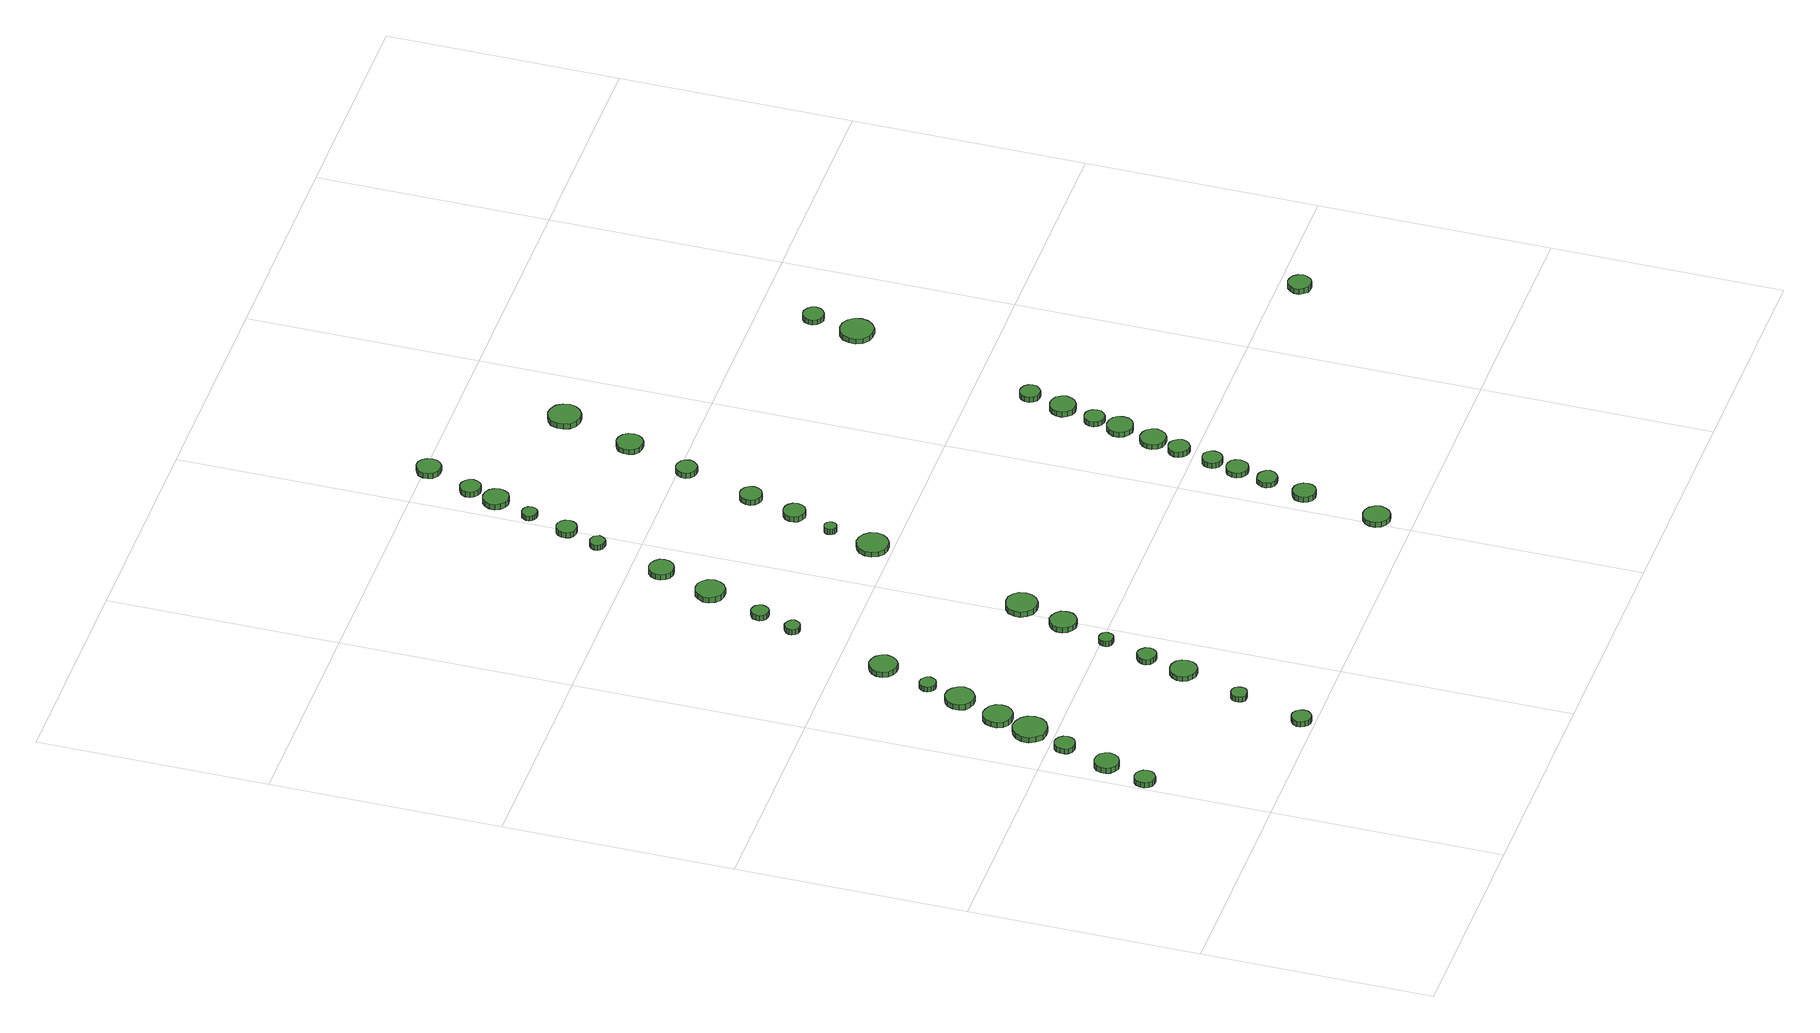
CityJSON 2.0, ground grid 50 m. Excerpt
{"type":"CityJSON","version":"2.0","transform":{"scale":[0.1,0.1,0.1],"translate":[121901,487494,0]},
"CityObjects":{
"tree1":{"type":"SolitaryVegetationObject","attributes":{"function":"something"},"geometry":[{"type":"MultiSurface","lod":"1","boundaries":[[[0,1,2,3,4,5,6,7,8,9,10,11,12,13,14]],[[15,16,17,18,19,20,21,22,23,24,25,26,27,28,29]],[[0,29,28,1]],[[1,28,27,2]],[[2,27,26,3]],[[3,26,25,4]],[[4,25,24,5]],[[5,24,23,6]],[[6,23,22,7]],[[7,22,21,8]],[[8,21,20,9]],[[9,20,19,10]],[[10,19,18,11]],[[11,18,17,12]],[[12,17,16,13]],[[13,16,15,14]],[[14,15,29,0]]]}]},
"tree2":{"type":"SolitaryVegetationObject","attributes":{"function":"something"},"geometry":[{"type":"MultiSurface","lod":"1","boundaries":[[[30,31,32,33,34,35,36,37,38,39,40,41,42,43,44]],[[45,46,47,48,49,50,51,52,53,54,55,56,57,58,59]],[[30,59,58,31]],[[31,58,57,32]],[[32,57,56,33]],[[33,56,55,34]],[[34,55,54,35]],[[35,54,53,36]],[[36,53,52,37]],[[37,52,51,38]],[[38,51,50,39]],[[39,50,49,40]],[[40,49,48,41]],[[41,48,47,42]],[[42,47,46,43]],[[43,46,45,44]],[[44,45,59,30]]]}]},
"tree3":{"type":"SolitaryVegetationObject","attributes":{"function":"something"},"geometry":[{"type":"MultiSurface","lod":"1","boundaries":[[[60,61,62,63,64,65,66,67,68,69,70,71,72,73,74]],[[75,76,77,78,79,80,81,82,83,84,85,86,87,88,89]],[[60,89,88,61]],[[61,88,87,62]],[[62,87,86,63]],[[63,86,85,64]],[[64,85,84,65]],[[65,84,83,66]],[[66,83,82,67]],[[67,82,81,68]],[[68,81,80,69]],[[69,80,79,70]],[[70,79,78,71]],[[71,78,77,72]],[[72,77,76,73]],[[73,76,75,74]],[[74,75,89,60]]]}]},
"tree4":{"type":"SolitaryVegetationObject","attributes":{"function":"something"},"geometry":[{"type":"MultiSurface","lod":"1","boundaries":[[[90,91,92,93,94,95,96,97,98,99,100,101,102,103,104]],[[105,106,107,108,109,110,111,112,113,114,115,116,117,118,119]],[[90,119,118,91]],[[91,118,117,92]],[[92,117,116,93]],[[93,116,115,94]],[[94,115,114,95]],[[95,114,113,96]],[[96,113,112,97]],[[97,112,111,98]],[[98,111,110,99]],[[99,110,109,100]],[[100,109,108,101]],[[101,108,107,102]],[[102,107,106,103]],[[103,106,105,104]],[[104,105,119,90]]]}]},
"tree5":{"type":"SolitaryVegetationObject","attributes":{"function":"something"},"geometry":[{"type":"MultiSurface","lod":"1","boundaries":[[[120,121,122,123,124,125,126,127,128,129,130,131,132,133,134]],[[135,136,137,138,139,140,141,142,143,144,145,146,147,148,149]],[[120,149,148,121]],[[121,148,147,122]],[[122,147,146,123]],[[123,146,145,124]],[[124,145,144,125]],[[125,144,143,126]],[[126,143,142,127]],[[127,142,141,128]],[[128,141,140,129]],[[129,140,139,130]],[[130,139,138,131]],[[131,138,137,132]],[[132,137,136,133]],[[133,136,135,134]],[[134,135,149,120]]]}]},
"tree6":{"type":"SolitaryVegetationObject","attributes":{"function":"something"},"geometry":[{"type":"MultiSurface","lod":"1","boundaries":[[[150,151,152,153,154,155,156,157,158,159,160,161,162,163,164]],[[165,166,167,168,169,170,171,172,173,174,175,176,177,178,179]],[[150,179,178,151]],[[151,178,177,152]],[[152,177,176,153]],[[153,176,175,154]],[[154,175,174,155]],[[155,174,173,156]],[[156,173,172,157]],[[157,172,171,158]],[[158,171,170,159]],[[159,170,169,160]],[[160,169,168,161]],[[161,168,167,162]],[[162,167,166,163]],[[163,166,165,164]],[[164,165,179,150]]]}]},
"tree7":{"type":"SolitaryVegetationObject","attributes":{"function":"something"},"geometry":[{"type":"MultiSurface","lod":"1","boundaries":[[[180,181,182,183,184,185,186,187,188,189,190,191,192,193,194]],[[195,196,197,198,199,200,201,202,203,204,205,206,207,208,209]],[[180,209,208,181]],[[181,208,207,182]],[[182,207,206,183]],[[183,206,205,184]],[[184,205,204,185]],[[185,204,203,186]],[[186,203,202,187]],[[187,202,201,188]],[[188,201,200,189]],[[189,200,199,190]],[[190,199,198,191]],[[191,198,197,192]],[[192,197,196,193]],[[193,196,195,194]],[[194,195,209,180]]]}]},
"tree8":{"type":"SolitaryVegetationObject","attributes":{"function":"something"},"geometry":[{"type":"MultiSurface","lod":"1","boundaries":[[[210,211,212,213,214,215,216,217,218,219,220,221,222,223,224]],[[225,226,227,228,229,230,231,232,233,234,235,236,237,238,239]],[[210,239,238,211]],[[211,238,237,212]],[[212,237,236,213]],[[213,236,235,214]],[[214,235,234,215]],[[215,234,233,216]],[[216,233,232,217]],[[217,232,231,218]],[[218,231,230,219]],[[219,230,229,220]],[[220,229,228,221]],[[221,228,227,222]],[[222,227,226,223]],[[223,226,225,224]],[[224,225,239,210]]]}]},
"tree9":{"type":"SolitaryVegetationObject","attributes":{"function":"something"},"geometry":[{"type":"MultiSurface","lod":"1","boundaries":[[[240,241,242,243,244,245,246,247,248,249,250,251,252,253,254]],[[255,256,257,258,259,260,261,262,263,264,265,266,267,268,269]],[[240,269,268,241]],[[241,268,267,242]],[[242,267,266,243]],[[243,266,265,244]],[[244,265,264,245]],[[245,264,263,246]],[[246,263,262,247]],[[247,262,261,248]],[[248,261,260,249]],[[249,260,259,250]],[[250,259,258,251]],[[251,258,257,252]],[[252,257,256,253]],[[253,256,255,254]],[[254,255,269,240]]]}]},
"tree10":{"type":"SolitaryVegetationObject","attributes":{"function":"something"},"geometry":[{"type":"MultiSurface","lod":"1","boundaries":[[[270,271,272,273,274,275,276,277,278,279,280,281,282,283,284]],[[285,286,287,288,289,290,291,292,293,294,295,296,297,298,299]],[[270,299,298,271]],[[271,298,297,272]],[[272,297,296,273]],[[273,296,295,274]],[[274,295,294,275]],[[275,294,293,276]],[[276,293,292,277]],[[277,292,291,278]],[[278,291,290,279]],[[279,290,289,280]],[[280,289,288,281]],[[281,288,287,282]],[[282,287,286,283]],[[283,286,285,284]],[[284,285,299,270]]]}]},
"tree11":{"type":"SolitaryVegetationObject","attributes":{"function":"something"},"geometry":[{"type":"MultiSurface","lod":"1","boundaries":[[[300,301,302,303,304,305,306,307,308,309,310,311,312,313,314]],[[315,316,317,318,319,320,321,322,323,324,325,326,327,328,329]],[[300,329,328,301]],[[301,328,327,302]],[[302,327,326,303]],[[303,326,325,304]],[[304,325,324,305]],[[305,324,323,306]],[[306,323,322,307]],[[307,322,321,308]],[[308,321,320,309]],[[309,320,319,310]],[[310,319,318,311]],[[311,318,317,312]],[[312,317,316,313]],[[313,316,315,314]],[[314,315,329,300]]]}]},
"tree12":{"type":"SolitaryVegetationObject","attributes":{"function":"something"},"geometry":[{"type":"MultiSurface","lod":"1","boundaries":[[[330,331,332,333,334,335,336,337,338,339,340,341,342,343,344]],[[345,346,347,348,349,350,351,352,353,354,355,356,357,358,359]],[[330,359,358,331]],[[331,358,357,332]],[[332,357,356,333]],[[333,356,355,334]],[[334,355,354,335]],[[335,354,353,336]],[[336,353,352,337]],[[337,352,351,338]],[[338,351,350,339]],[[339,350,349,340]],[[340,349,348,341]],[[341,348,347,342]],[[342,347,346,343]],[[343,346,345,344]],[[344,345,359,330]]]}]},
"tree13":{"type":"SolitaryVegetationObject","attributes":{"function":"something"},"geometry":[{"type":"MultiSurface","lod":"1","boundaries":[[[360,361,362,363,364,365,366,367,368,369,370,371,372,373,374]],[[375,376,377,378,379,380,381,382,383,384,385,386,387,388,389]],[[360,389,388,361]],[[361,388,387,362]],[[362,387,386,363]],[[363,386,385,364]],[[364,385,384,365]],[[365,384,383,366]],[[366,383,382,367]],[[367,382,381,368]],[[368,381,380,369]],[[369,380,379,370]],[[370,379,378,371]],[[371,378,377,372]],[[372,377,376,373]],[[373,376,375,374]],[[374,375,389,360]]]}]},
"tree14":{"type":"SolitaryVegetationObject","attributes":{"function":"something"},"geometry":[{"type":"MultiSurface","lod":"1","boundaries":[[[390,391,392,393,394,395,396,397,398,399,400,401,402,403,404]],[[405,406,407,408,409,410,411,412,413,414,415,416,417,418,419]],[[390,419,418,391]],[[391,418,417,392]],[[392,417,416,393]],[[393,416,415,394]],[[394,415,414,395]],[[395,414,413,396]],[[396,413,412,397]],[[397,412,411,398]],[[398,411,410,399]],[[399,410,409,400]],[[400,409,408,401]],[[401,408,407,402]],[[402,407,406,403]],[[403,406,405,404]],[[404,405,419,390]]]}]},
"tree15":{"type":"SolitaryVegetationObject","attributes":{"function":"something"},"geometry":[{"type":"MultiSurface","lod":"1","boundaries":[[[420,421,422,423,424,425,426,427,428,429,430,431,432,433,434]],[[435,436,437,438,439,440,441,442,443,444,445,446,447,448,449]],[[420,449,448,421]],[[421,448,447,422]],[[422,447,446,423]],[[423,446,445,424]],[[424,445,444,425]],[[425,444,443,426]],[[426,443,442,427]],[[427,442,441,428]],[[428,441,440,429]],[[429,440,439,430]],[[430,439,438,431]],[[431,438,437,432]],[[432,437,436,433]],[[433,436,435,434]],[[434,435,449,420]]]}]},
"tree16":{"type":"SolitaryVegetationObject","attributes":{"function":"something"},"geometry":[{"type":"MultiSurface","lod":"1","boundaries":[[[450,451,452,453,454,455,456,457,458,459,460,461,462,463,464]],[[465,466,467,468,469,470,471,472,473,474,475,476,477,478,479]],[[450,479,478,451]],[[451,478,477,452]],[[452,477,476,453]],[[453,476,475,454]],[[454,475,474,455]],[[455,474,473,456]],[[456,473,472,457]],[[457,472,471,458]],[[458,471,470,459]],[[459,470,469,460]],[[460,469,468,461]],[[461,468,467,462]],[[462,467,466,463]],[[463,466,465,464]],[[464,465,479,450]]]}]},
"tree17":{"type":"SolitaryVegetationObject","attributes":{"function":"something"},"geometry":[{"type":"MultiSurface","lod":"1","boundaries":[[[480,481,482,483,484,485,486,487,488,489,490,491,492,493,494]],[[495,496,497,498,499,500,501,502,503,504,505,506,507,508,509]],[[480,509,508,481]],[[481,508,507,482]],[[482,507,506,483]],[[483,506,505,484]],[[484,505,504,485]],[[485,504,503,486]],[[486,503,502,487]],[[487,502,501,488]],[[488,501,500,489]],[[489,500,499,490]],[[490,499,498,491]],[[491,498,497,492]],[[492,497,496,493]],[[493,496,495,494]],[[494,495,509,480]]]}]},
"tree18":{"type":"SolitaryVegetationObject","attributes":{"function":"something"},"geometry":[{"type":"MultiSurface","lod":"1","boundaries":[[[510,511,512,513,514,515,516,517,518,519,520,521,522,523,524]],[[525,526,527,528,529,530,531,532,533,534,535,536,537,538,539]],[[510,539,538,511]],[[511,538,537,512]],[[512,537,536,513]],[[513,536,535,514]],[[514,535,534,515]],[[515,534,533,516]],[[516,533,532,517]],[[517,532,531,518]],[[518,531,530,519]],[[519,530,529,520]],[[520,529,528,521]],[[521,528,527,522]],[[522,527,526,523]],[[523,526,525,524]],[[524,525,539,510]]]}]},
"tree19":{"type":"SolitaryVegetationObject","attributes":{"function":"something"},"geometry":[{"type":"MultiSurface","lod":"1","boundaries":[[[540,541,542,543,544,545,546,547,548,549,550,551,552,553,554]],[[555,556,557,558,559,560,561,562,563,564,565,566,567,568,569]],[[540,569,568,541]],[[541,568,567,542]],[[542,567,566,543]],[[543,566,565,544]],[[544,565,564,545]],[[545,564,563,546]],[[546,563,562,547]],[[547,562,561,548]],[[548,561,560,549]],[[549,560,559,550]],[[550,559,558,551]],[[551,558,557,552]],[[552,557,556,553]],[[553,556,555,554]],[[554,555,569,540]]]}]},
"tree20":{"type":"SolitaryVegetationObject","attributes":{"function":"something"},"geometry":[{"type":"MultiSurface","lod":"1","boundaries":[[[570,571,572,573,574,575,576,577,578,579,580,581,582,583,584]],[[585,586,587,588,589,590,591,592,593,594,595,596,597,598,599]],[[570,599,598,571]],[[571,598,597,572]],[[572,597,596,573]],[[573,596,595,574]],[[574,595,594,575]],[[575,594,593,576]],[[576,593,592,577]],[[577,592,591,578]],[[578,591,590,579]],[[579,590,589,580]],[[580,589,588,581]],[[581,588,587,582]],[[582,587,586,583]],[[583,586,585,584]],[[584,585,599,570]]]}]},
"tree21":{"type":"SolitaryVegetationObject","attributes":{"function":"something"},"geometry":[{"type":"MultiSurface","lod":"1","boundaries":[[[600,601,602,603,604,605,606,607,608,609,610,611,612,613,614]],[[615,616,617,618,619,620,621,622,623,624,625,626,627,628,629]],[[600,629,628,601]],[[601,628,627,602]],[[602,627,626,603]],[[603,626,625,604]],[[604,625,624,605]],[[605,624,623,606]],[[606,623,622,607]],[[607,622,621,608]],[[608,621,620,609]],[[609,620,619,610]],[[610,619,618,611]],[[611,618,617,612]],[[612,617,616,613]],[[613,616,615,614]],[[614,615,629,600]]]}]},
"tree22":{"type":"SolitaryVegetationObject","attributes":{"function":"something"},"geometry":[{"type":"MultiSurface","lod":"1","boundaries":[[[630,631,632,633,634,635,636,637,638,639,640,641,642,643,644]],[[645,646,647,648,649,650,651,652,653,654,655,656,657,658,659]],[[630,659,658,631]],[[631,658,657,632]],[[632,657,656,633]],[[633,656,655,634]],[[634,655,654,635]],[[635,654,653,636]],[[636,653,652,637]],[[637,652,651,638]],[[638,651,650,639]],[[639,650,649,640]],[[640,649,648,641]],[[641,648,647,642]],[[642,647,646,643]],[[643,646,645,644]],[[644,645,659,630]]]}]},
"tree23":{"type":"SolitaryVegetationObject","attributes":{"function":"something"},"geometry":[{"type":"MultiSurface","lod":"1","boundaries":[[[660,661,662,663,664,665,666,667,668,669,670,671,672,673,674]],[[675,676,677,678,679,680,681,682,683,684,685,686,687,688,689]],[[660,689,688,661]],[[661,688,687,662]],[[662,687,686,663]],[[663,686,685,664]],[[664,685,684,665]],[[665,684,683,666]],[[666,683,682,667]],[[667,682,681,668]],[[668,681,680,669]],[[669,680,679,670]],[[670,679,678,671]],[[671,678,677,672]],[[672,677,676,673]],[[673,676,675,674]],[[674,675,689,660]]]}]},
"tree24":{"type":"SolitaryVegetationObject","attributes":{"function":"something"},"geometry":[{"type":"MultiSurface","lod":"1","boundaries":[[[690,691,692,693,694,695,696,697,698,699,700,701,702,703,704]],[[705,706,707,708,709,710,711,712,713,714,715,716,717,718,719]],[[690,719,718,691]],[[691,718,717,692]],[[692,717,716,693]],[[693,716,715,694]],[[694,715,714,695]],[[695,714,713,696]],[[696,713,712,697]],[[697,712,711,698]],[[698,711,710,699]],[[699,710,709,700]],[[700,709,708,701]],[[701,708,707,702]],[[702,707,706,703]],[[703,706,705,704]],[[704,705,719,690]]]}]},
"tree25":{"type":"SolitaryVegetationObject","attributes":{"function":"something"},"geometry":[{"type":"MultiSurface","lod":"1","boundaries":[[[720,721,722,723,724,725,726,727,728,729,730,731,732,733,734]],[[735,736,737,738,739,740,741,742,743,744,745,746,747,748,749]],[[720,749,748,721]],[[721,748,747,722]],[[722,747,746,723]],[[723,746,745,724]],[[724,745,744,725]],[[725,744,743,726]],[[726,743,742,727]],[[727,742,741,728]],[[728,741,740,729]],[[729,740,739,730]],[[730,739,738,731]],[[731,738,737,732]],[[732,737,736,733]],[[733,736,735,734]],[[734,735,749,720]]]}]},
"tree26":{"type":"SolitaryVegetationObject","attributes":{"function":"something"},"geometry":[{"type":"MultiSurface","lod":"1","boundaries":[[[750,751,752,753,754,755,756,757,758,759,760,761,762,763,764]],[[765,766,767,768,769,770,771,772,773,774,775,776,777,778,779]],[[750,779,778,751]],[[751,778,777,752]],[[752,777,776,753]],[[753,776,775,754]],[[754,775,774,755]],[[755,774,773,756]],[[756,773,772,757]],[[757,772,771,758]],[[758,771,770,759]],[[759,770,769,760]],[[760,769,768,761]],[[761,768,767,762]],[[762,767,766,763]],[[763,766,765,764]],[[764,765,779,750]]]}]},
"tree27":{"type":"SolitaryVegetationObject","attributes":{"function":"something"},"geometry":[{"type":"MultiSurface","lod":"1","boundaries":[[[780,781,782,783,784,785,786,787,788,789,790,791,792,793,794]],[[795,796,797,798,799,800,801,802,803,804,805,806,807,808,809]],[[780,809,808,781]],[[781,808,807,782]],[[782,807,806,783]],[[783,806,805,784]],[[784,805,804,785]],[[785,804,803,786]],[[786,803,802,787]],[[787,802,801,788]],[[788,801,800,789]],[[789,800,799,790]],[[790,799,798,791]],[[791,798,797,792]],[[792,797,796,793]],[[793,796,795,794]],[[794,795,809,780]]]}]},
"tree28":{"type":"SolitaryVegetationObject","attributes":{"function":"something"},"geometry":[{"type":"MultiSurface","lod":"1","boundaries":[[[810,811,812,813,814,815,816,817,818,819,820,821,822,823,824]],[[825,826,827,828,829,830,831,832,833,834,835,836,837,838,839]],[[810,839,838,811]],[[811,838,837,812]],[[812,837,836,813]],[[813,836,835,814]],[[814,835,834,815]],[[815,834,833,816]],[[816,833,832,817]],[[817,832,831,818]],[[818,831,830,819]],[[819,830,829,820]],[[820,829,828,821]],[[821,828,827,822]],[[822,827,826,823]],[[823,826,825,824]],[[824,825,839,810]]]}]},
"tree29":{"type":"SolitaryVegetationObject","attributes":{"function":"something"},"geometry":[{"type":"MultiSurface","lod":"1","boundaries":[[[840,841,842,843,844,845,846,847,848,849,850,851,852,853,854]],[[855,856,857,858,859,860,861,862,863,864,865,866,867,868,869]],[[840,869,868,841]],[[841,868,867,842]],[[842,867,866,843]],[[843,866,865,844]],[[844,865,864,845]],[[845,864,863,846]],[[846,863,862,847]],[[847,862,861,848]],[[848,861,860,849]],[[849,860,859,850]],[[850,859,858,851]],[[851,858,857,852]],[[852,857,856,853]],[[853,856,855,854]],[[854,855,869,840]]]}]},
"tree30":{"type":"SolitaryVegetationObject","attributes":{"function":"something"},"geometry":[{"type":"MultiSurface","lod":"1","boundaries":[[[870,871,872,873,874,875,876,877,878,879,880,881,882,883,884]],[[885,886,887,888,889,890,891,892,893,894,895,896,897,898,899]],[[870,899,898,871]],[[871,898,897,872]],[[872,897,896,873]],[[873,896,895,874]],[[874,895,894,875]],[[875,894,893,876]],[[876,893,892,877]],[[877,892,891,878]],[[878,891,890,879]],[[879,890,889,880]],[[880,889,888,881]],[[881,888,887,882]],[[882,887,886,883]],[[883,886,885,884]],[[884,885,899,870]]]}]},
"tree31":{"type":"SolitaryVegetationObject","attributes":{"function":"something"},"geometry":[{"type":"MultiSurface","lod":"1","boundaries":[[[900,901,902,903,904,905,906,907,908,909,910,911,912,913,914]],[[915,916,917,918,919,920,921,922,923,924,925,926,927,928,929]],[[900,929,928,901]],[[901,928,927,902]],[[902,927,926,903]],[[903,926,925,904]],[[904,925,924,905]],[[905,924,923,906]],[[906,923,922,907]],[[907,922,921,908]],[[908,921,920,909]],[[909,920,919,910]],[[910,919,918,911]],[[911,918,917,912]],[[912,917,916,913]],[[913,916,915,914]],[[914,915,929,900]]]}]},
"tree32":{"type":"SolitaryVegetationObject","attributes":{"function":"something"},"geometry":[{"type":"MultiSurface","lod":"1","boundaries":[[[930,931,932,933,934,935,936,937,938,939,940,941,942,943,944]],[[945,946,947,948,949,950,951,952,953,954,955,956,957,958,959]],[[930,959,958,931]],[[931,958,957,932]],[[932,957,956,933]],[[933,956,955,934]],[[934,955,954,935]],[[935,954,953,936]],[[936,953,952,937]],[[937,952,951,938]],[[938,951,950,939]],[[939,950,949,940]],[[940,949,948,941]],[[941,948,947,942]],[[942,947,946,943]],[[943,946,945,944]],[[944,945,959,930]]]}]},
"tree33":{"type":"SolitaryVegetationObject","attributes":{"function":"something"},"geometry":[{"type":"MultiSurface","lod":"1","boundaries":[[[960,961,962,963,964,965,966,967,968,969,970,971,972,973,974]],[[975,976,977,978,979,980,981,982,983,984,985,986,987,988,989]],[[960,989,988,961]],[[961,988,987,962]],[[962,987,986,963]],[[963,986,985,964]],[[964,985,984,965]],[[965,984,983,966]],[[966,983,982,967]],[[967,982,981,968]],[[968,981,980,969]],[[969,980,979,970]],[[970,979,978,971]],[[971,978,977,972]],[[972,977,976,973]],[[973,976,975,974]],[[974,975,989,960]]]}]},
"tree34":{"type":"SolitaryVegetationObject","attributes":{"function":"something"},"geometry":[{"type":"MultiSurface","lod":"1","boundaries":[[[990,991,992,993,994,995,996,997,998,999,1000,1001,1002,1003,1004]],[[1005,1006,1007,1008,1009,1010,1011,1012,1013,1014,1015,1016,1017,1018,1019]],[[990,1019,1018,991]],[[991,1018,1017,992]],[[992,1017,1016,993]],[[993,1016,1015,994]],[[994,1015,1014,995]],[[995,1014,1013,996]],[[996,1013,1012,997]],[[997,1012,1011,998]],[[998,1011,1010,999]],[[999,1010,1009,1000]],[[1000,1009,1008,1001]],[[1001,1008,1007,1002]],[[1002,1007,1006,1003]],[[1003,1006,1005,1004]],[[1004,1005,1019,990]]]}]},
"tree35":{"type":"SolitaryVegetationObject","attributes":{"function":"something"},"geometry":[{"type":"MultiSurface","lod":"1","boundaries":[[[1020,1021,1022,1023,1024,1025,1026,1027,1028,1029,1030,1031,1032,1033,1034]],[[1035,1036,1037,1038,1039,1040,1041,1042,1043,1044,1045,1046,1047,1048,1049]],[[1020,1049,1048,1021]],[[1021,1048,1047,1022]],[[1022,1047,1046,1023]],[[1023,1046,1045,1024]],[[1024,1045,1044,1025]],[[1025,1044,1043,1026]],[[1026,1043,1042,1027]],[[1027,1042,1041,1028]],[[1028,1041,1040,1029]],[[1029,1040,1039,1030]],[[1030,1039,1038,1031]],[[1031,1038,1037,1032]],[[1032,1037,1036,1033]],[[1033,1036,1035,1034]],[[1034,1035,1049,1020]]]}]},
"tree36":{"type":"SolitaryVegetationObject","attributes":{"function":"something"},"geometry":[{"type":"MultiSurface","lod":"1","boundaries":[[[1050,1051,1052,1053,1054,1055,1056,1057,1058,1059,1060,1061,1062,1063,1064]],[[1065,1066,1067,1068,1069,1070,1071,1072,1073,1074,1075,1076,1077,1078,1079]],[[1050,1079,1078,1051]],[[1051,1078,1077,1052]],[[1052,1077,1076,1053]],[[1053,1076,1075,1054]],[[1054,1075,1074,1055]],[[1055,1074,1073,1056]],[[1056,1073,1072,1057]],[[1057,1072,1071,1058]],[[1058,1071,1070,1059]],[[1059,1070,1069,1060]],[[1060,1069,1068,1061]],[[1061,1068,1067,1062]],[[1062,1067,1066,1063]],[[1063,1066,1065,1064]],[[1064,1065,1079,1050]]]}]},
"tree37":{"type":"SolitaryVegetationObject","attributes":{"function":"something"},"geometry":[{"type":"MultiSurface","lod":"1","boundaries":[[[1080,1081,1082,1083,1084,1085,1086,1087,1088,1089,1090,1091,1092,1093,1094]],[[1095,1096,1097,1098,1099,1100,1101,1102,1103,1104,1105,1106,1107,1108,1109]],[[1080,1109,1108,1081]],[[1081,1108,1107,1082]],[[1082,1107,1106,1083]],[[1083,1106,1105,1084]],[[1084,1105,1104,1085]],[[1085,1104,1103,1086]],[[1086,1103,1102,1087]],[[1087,1102,1101,1088]],[[1088,1101,1100,1089]],[[1089,1100,1099,1090]],[[1090,1099,1098,1091]],[[1091,1098,1097,1092]],[[1092,1097,1096,1093]],[[1093,1096,1095,1094]],[[1094,1095,1109,1080]]]}]},
"tree38":{"type":"SolitaryVegetationObject","attributes":{"function":"something"},"geometry":[{"type":"MultiSurface","lod":"1","boundaries":[[[1110,1111,1112,1113,1114,1115,1116,1117,1118,1119,1120,1121,1122,1123,1124]],[[1125,1126,1127,1128,1129,1130,1131,1132,1133,1134,1135,1136,1137,1138,1139]],[[1110,1139,1138,1111]],[[1111,1138,1137,1112]],[[1112,1137,1136,1113]],[[1113,1136,1135,1114]],[[1114,1135,1134,1115]],[[1115,1134,1133,1116]],[[1116,1133,1132,1117]],[[1117,1132,1131,1118]],[[1118,1131,1130,1119]],[[1119,1130,1129,1120]],[[1120,1129,1128,1121]],[[1121,1128,1127,1122]],[[1122,1127,1126,1123]],[[1123,1126,1125,1124]],[[1124,1125,1139,1110]]]}]},
"tree39":{"type":"SolitaryVegetationObject","attributes":{"function":"something"},"geometry":[{"type":"MultiSurface","lod":"1","boundaries":[[[1140,1141,1142,1143,1144,1145,1146,1147,1148,1149,1150,1151,1152,1153,1154]],[[1155,1156,1157,1158,1159,1160,1161,1162,1163,1164,1165,1166,1167,1168,1169]],[[1140,1169,1168,1141]],[[1141,1168,1167,1142]],[[1142,1167,1166,1143]],[[1143,1166,1165,1144]],[[1144,1165,1164,1145]],[[1145,1164,1163,1146]],[[1146,1163,1162,1147]],[[1147,1162,1161,1148]],[[1148,1161,1160,1149]],[[1149,1160,1159,1150]],[[1150,1159,1158,1151]],[[1151,1158,1157,1152]],[[1152,1157,1156,1153]],[[1153,1156,1155,1154]],[[1154,1155,1169,1140]]]}]},
"tree40":{"type":"SolitaryVegetationObject","attributes":{"function":"something"},"geometry":[{"type":"MultiSurface","lod":"1","boundaries":[[[1170,1171,1172,1173,1174,1175,1176,1177,1178,1179,1180,1181,1182,1183,1184]],[[1185,1186,1187,1188,1189,1190,1191,1192,1193,1194,1195,1196,1197,1198,1199]],[[1170,1199,1198,1171]],[[1171,1198,1197,1172]],[[1172,1197,1196,1173]],[[1173,1196,1195,1174]],[[1174,1195,1194,1175]],[[1175,1194,1193,1176]],[[1176,1193,1192,1177]],[[1177,1192,1191,1178]],[[1178,1191,1190,1179]],[[1179,1190,1189,1180]],[[1180,1189,1188,1181]],[[1181,1188,1187,1182]],[[1182,1187,1186,1183]],[[1183,1186,1185,1184]],[[1184,1185,1199,1170]]]}]},
"tree41":{"type":"SolitaryVegetationObject","attributes":{"function":"something"},"geometry":[{"type":"MultiSurface","lod":"1","boundaries":[[[1200,1201,1202,1203,1204,1205,1206,1207,1208,1209,1210,1211,1212,1213,1214]],[[1215,1216,1217,1218,1219,1220,1221,1222,1223,1224,1225,1226,1227,1228,1229]],[[1200,1229,1228,1201]],[[1201,1228,1227,1202]],[[1202,1227,1226,1203]],[[1203,1226,1225,1204]],[[1204,1225,1224,1205]],[[1205,1224,1223,1206]],[[1206,1223,1222,1207]],[[1207,1222,1221,1208]],[[1208,1221,1220,1209]],[[1209,1220,1219,1210]],[[1210,1219,1218,1211]],[[1211,1218,1217,1212]],[[1212,1217,1216,1213]],[[1213,1216,1215,1214]],[[1214,1215,1229,1200]]]}]},
"tree42":{"type":"SolitaryVegetationObject","attributes":{"function":"something"},"geometry":[{"type":"MultiSurface","lod":"1","boundaries":[[[1230,1231,1232,1233,1234,1235,1236,1237,1238,1239,1240,1241,1242,1243,1244]],[[1245,1246,1247,1248,1249,1250,1251,1252,1253,1254,1255,1256,1257,1258,1259]],[[1230,1259,1258,1231]],[[1231,1258,1257,1232]],[[1232,1257,1256,1233]],[[1233,1256,1255,1234]],[[1234,1255,1254,1235]],[[1235,1254,1253,1236]],[[1236,1253,1252,1237]],[[1237,1252,1251,1238]],[[1238,1251,1250,1239]],[[1239,1250,1249,1240]],[[1240,1249,1248,1241]],[[1241,1248,1247,1242]],[[1242,1247,1246,1243]],[[1243,1246,1245,1244]],[[1244,1245,1259,1230]]]}]},
"tree43":{"type":"SolitaryVegetationObject","attributes":{"function":"something"},"geometry":[{"type":"MultiSurface","lod":"1","boundaries":[[[1260,1261,1262,1263,1264,1265,1266,1267,1268,1269,1270,1271,1272,1273,1274]],[[1275,1276,1277,1278,1279,1280,1281,1282,1283,1284,1285,1286,1287,1288,1289]],[[1260,1289,1288,1261]],[[1261,1288,1287,1262]],[[1262,1287,1286,1263]],[[1263,1286,1285,1264]],[[1264,1285,1284,1265]],[[1265,1284,1283,1266]],[[1266,1283,1282,1267]],[[1267,1282,1281,1268]],[[1268,1281,1280,1269]],[[1269,1280,1279,1270]],[[1270,1279,1278,1271]],[[1271,1278,1277,1272]],[[1272,1277,1276,1273]],[[1273,1276,1275,1274]],[[1274,1275,1289,1260]]]}]},
"tree44":{"type":"SolitaryVegetationObject","attributes":{"function":"something"},"geometry":[{"type":"MultiSurface","lod":"1","boundaries":[[[1290,1291,1292,1293,1294,1295,1296,1297,1298,1299,1300,1301,1302,1303,1304]],[[1305,1306,1307,1308,1309,1310,1311,1312,1313,1314,1315,1316,1317,1318,1319]],[[1290,1319,1318,1291]],[[1291,1318,1317,1292]],[[1292,1317,1316,1293]],[[1293,1316,1315,1294]],[[1294,1315,1314,1295]],[[1295,1314,1313,1296]],[[1296,1313,1312,1297]],[[1297,1312,1311,1298]],[[1298,1311,1310,1299]],[[1299,1310,1309,1300]],[[1300,1309,1308,1301]],[[1301,1308,1307,1302]],[[1302,1307,1306,1303]],[[1303,1306,1305,1304]],[[1304,1305,1319,1290]]]}]},
"tree45":{"type":"SolitaryVegetationObject","attributes":{"function":"something"},"geometry":[{"type":"MultiSurface","lod":"1","boundaries":[[[1320,1321,1322,1323,1324,1325,1326,1327,1328,1329,1330,1331,1332,1333,1334]],[[1335,1336,1337,1338,1339,1340,1341,1342,1343,1344,1345,1346,1347,1348,1349]],[[1320,1349,1348,1321]],[[1321,1348,1347,1322]],[[1322,1347,1346,1323]],[[1323,1346,1345,1324]],[[1324,1345,1344,1325]],[[1325,1344,1343,1326]],[[1326,1343,1342,1327]],[[1327,1342,1341,1328]],[[1328,1341,1340,1329]],[[1329,1340,1339,1330]],[[1330,1339,1338,1331]],[[1331,1338,1337,1332]],[[1332,1337,1336,1333]],[[1333,1336,1335,1334]],[[1334,1335,1349,1320]]]}]},
"tree46":{"type":"SolitaryVegetationObject","attributes":{"function":"something"},"geometry":[{"type":"MultiSurface","lod":"1","boundaries":[[[1350,1351,1352,1353,1354,1355,1356,1357,1358,1359,1360,1361,1362,1363,1364]],[[1365,1366,1367,1368,1369,1370,1371,1372,1373,1374,1375,1376,1377,1378,1379]],[[1350,1379,1378,1351]],[[1351,1378,1377,1352]],[[1352,1377,1376,1353]],[[1353,1376,1375,1354]],[[1354,1375,1374,1355]],[[1355,1374,1373,1356]],[[1356,1373,1372,1357]],[[1357,1372,1371,1358]],[[1358,1371,1370,1359]],[[1359,1370,1369,1360]],[[1360,1369,1368,1361]],[[1361,1368,1367,1362]],[[1362,1367,1366,1363]],[[1363,1366,1365,1364]],[[1364,1365,1379,1350]]]}]}
},
"vertices":[
[48,278,16],[46,287,16],[41,294,16],[33,299,16],[24,300,16],[15,297,16],[9,291,16],[5,282,16],[5,273,16],[9,265,16],[15,259,16],[24,256,16],[33,257,16],[41,262,16],[46,269,16],[46,269,3],[41,262,3],[33,257,3],[24,256,3],[15,259,3],[9,265,3],[5,273,3],[5,282,3],[9,291,3],[15,297,3],[24,300,3],[33,299,3],[41,294,3],[46,287,3],[48,278,3],
[82,369,16],[79,380,16],[73,389,16],[63,394,16],[52,395,16],[42,392,16],[33,385,16],[29,374,16],[29,363,16],[33,353,16],[42,346,16],[52,342,16],[63,344,16],[73,349,16],[79,358,16],[79,358,3],[73,349,3],[63,344,3],[52,342,3],[42,346,3],[33,353,3],[29,363,3],[29,374,3],[33,385,3],[42,392,3],[52,395,3],[63,394,3],[73,389,3],[79,380,3],[82,369,3],
[111,469,16],[109,478,16],[104,485,16],[96,490,16],[87,491,16],[78,488,16],[71,482,16],[68,473,16],[68,464,16],[71,456,16],[78,450,16],[87,447,16],[96,448,16],[104,453,16],[109,460,16],[109,460,3],[104,453,3],[96,448,3],[87,447,3],[78,450,3],[71,456,3],[68,464,3],[68,473,3],[71,482,3],[78,488,3],[87,491,3],[96,490,3],[104,485,3],[109,478,3],[111,469,3],
[155,552,17],[152,567,17],[143,579,17],[129,587,17],[114,589,17],[100,584,17],[88,574,17],[82,560,17],[82,544,17],[88,531,17],[100,520,17],[114,516,17],[129,517,17],[143,525,17],[152,537,17],[152,537,4],[143,525,4],[129,517,4],[114,516,4],[100,520,4],[88,531,4],[82,544,4],[82,560,4],[88,574,4],[100,584,4],[114,589,4],[129,587,4],[143,579,4],[152,567,4],[155,552,4],
[336,29,16],[335,37,16],[329,45,16],[322,49,16],[313,50,16],[305,47,16],[299,41,16],[295,33,16],[295,25,16],[299,17,16],[305,11,16],[313,8,16],[322,9,16],[329,13,16],[335,20,16],[335,20,3],[329,13,3],[322,9,3],[313,8,3],[305,11,3],[299,17,3],[295,25,3],[295,33,3],[299,41,3],[305,47,3],[313,50,3],[322,49,3],[329,45,3],[335,37,3],[336,29,3],
[174,629,16],[172,641,16],[164,652,16],[153,658,16],[140,660,16],[127,656,16],[118,647,16],[113,635,16],[113,622,16],[118,610,16],[127,602,16],[140,598,16],[153,599,16],[164,605,16],[172,616,16],[172,616,3],[164,605,3],[153,599,3],[140,598,3],[127,602,3],[118,610,3],[113,622,3],[113,635,3],[118,647,3],[127,656,3],[140,660,3],[153,658,3],[164,652,3],[172,641,3],[174,629,3],
[210,721,16],[207,734,16],[199,744,16],[188,751,16],[175,752,16],[163,748,16],[153,739,16],[148,727,16],[148,714,16],[153,702,16],[163,694,16],[175,690,16],[188,691,16],[199,698,16],[207,708,16],[207,708,3],[199,698,3],[188,691,3],[175,690,3],[163,694,3],[153,702,3],[148,714,3],[148,727,3],[153,739,3],[163,748,3],[175,752,3],[188,751,3],[199,744,3],[207,734,3],[210,721,3],
[375,176,15],[374,183,15],[370,188,15],[363,192,15],[356,193,15],[349,191,15],[344,186,15],[341,179,15],[341,172,15],[344,165,15],[349,160,15],[356,158,15],[363,159,15],[370,163,15],[374,168,15],[374,168,2],[370,163,2],[363,159,2],[356,158,2],[349,160,2],[344,165,2],[341,172,2],[341,179,2],[344,186,2],[349,191,2],[356,193,2],[363,192,2],[370,188,2],[374,183,2],[375,176,2],
[222,797,16],[220,805,16],[216,810,16],[210,814,16],[202,815,16],[195,813,16],[190,808,16],[187,801,16],[187,794,16],[190,787,16],[195,782,16],[202,780,16],[210,781,16],[216,784,16],[220,790,16],[220,790,4],[216,784,4],[210,781,4],[202,780,4],[195,782,4],[190,787,4],[187,794,4],[187,801,4],[190,808,4],[195,813,4],[202,815,4],[210,814,4],[216,810,4],[220,805,4],[222,797,4],
[429,308,16],[427,319,16],[420,329,16],[409,335,16],[397,336,16],[386,333,16],[377,325,16],[372,314,16],[372,302,16],[377,291,16],[386,283,16],[397,279,16],[409,280,16],[420,286,16],[427,296,16],[427,296,4],[420,286,4],[409,280,4],[397,279,4],[386,283,4],[377,291,4],[372,302,4],[372,314,4],[377,325,4],[386,333,4],[397,336,4],[409,335,4],[420,329,4],[427,319,4],[429,308,4],
[267,903,17],[264,915,17],[257,925,17],[246,931,17],[234,933,17],[222,929,17],[213,921,17],[208,909,17],[208,897,17],[213,885,17],[222,877,17],[234,873,17],[246,874,17],[257,881,17],[264,891,17],[264,891,4],[257,881,4],[246,874,4],[234,873,4],[222,877,4],[213,885,4],[208,897,4],[208,909,4],[213,921,4],[222,929,4],[234,933,4],[246,931,4],[257,925,4],[264,915,4],[267,903,4],
[447,394,16],[445,403,16],[440,409,16],[433,414,16],[424,415,16],[416,412,16],[410,406,16],[406,399,16],[406,390,16],[410,382,16],[416,377,16],[424,374,16],[433,375,16],[440,379,16],[445,386,16],[445,386,3],[440,379,3],[433,375,3],[424,374,3],[416,377,3],[410,382,3],[406,390,3],[406,399,3],[410,406,3],[416,412,3],[424,415,3],[433,414,3],[440,409,3],[445,403,3],[447,394,3],
[473,491,15],[472,497,15],[468,502,15],[462,506,15],[456,506,15],[450,504,15],[445,500,15],[442,494,15],[442,488,15],[445,482,15],[450,478,15],[456,476,15],[462,476,15],[468,479,15],[472,485,15],[472,485,2],[468,479,2],[462,476,2],[456,476,2],[450,478,2],[445,482,2],[442,488,2],[442,494,2],[445,500,2],[450,504,2],[456,506,2],[462,506,2],[468,502,2],[472,497,2],[473,491,2],
[328,1121,15],[326,1127,15],[322,1133,15],[316,1136,15],[309,1137,15],[303,1135,15],[298,1130,15],[295,1124,15],[295,1117,15],[298,1111,15],[303,1106,15],[309,1104,15],[316,1105,15],[322,1108,15],[326,1114,15],[326,1114,2],[322,1108,2],[316,1105,2],[309,1104,2],[303,1106,2],[298,1111,2],[295,1117,2],[295,1124,2],[298,1130,2],[303,1135,2],[309,1137,2],[316,1136,2],[322,1133,2],[326,1127,2],[328,1121,2],
[516,592,16],[514,604,16],[507,613,16],[496,619,16],[484,621,16],[473,617,16],[464,609,16],[459,598,16],[459,586,16],[464,575,16],[473,567,16],[484,563,16],[496,565,16],[507,571,16],[514,580,16],[514,580,4],[507,571,4],[496,565,4],[484,563,4],[473,567,4],[464,575,4],[459,586,4],[459,598,4],[464,609,4],[473,617,4],[484,621,4],[496,619,4],[507,613,4],[514,604,4],[516,592,4],
[357,1198,16],[355,1206,16],[351,1212,16],[344,1216,16],[336,1217,16],[329,1214,16],[323,1209,16],[320,1202,16],[320,1194,16],[323,1187,16],[329,1182,16],[336,1180,16],[344,1180,16],[351,1184,16],[355,1191,16],[355,1191,3],[351,1184,3],[344,1180,3],[336,1180,3],[329,1182,3],[323,1187,3],[320,1194,3],[320,1202,3],[323,1209,3],[329,1214,3],[336,1217,3],[344,1216,3],[351,1212,3],[355,1206,3],[357,1198,3],
[553,691,16],[550,705,16],[542,716,16],[530,723,16],[516,724,16],[502,720,16],[492,711,16],[486,698,16],[486,684,16],[492,671,16],[502,661,16],[516,657,16],[530,658,16],[542,666,16],[550,677,16],[550,677,3],[542,666,3],[530,658,3],[516,657,3],[502,661,3],[492,671,3],[486,684,3],[486,698,3],[492,711,3],[502,720,3],[516,724,3],[530,723,3],[542,716,3],[550,705,3],[553,691,3],
[409,1317,17],[406,1330,17],[399,1340,17],[388,1347,17],[375,1348,17],[362,1344,17],[353,1335,17],[347,1324,17],[347,1311,17],[353,1299,17],[362,1290,17],[375,1286,17],[388,1287,17],[399,1294,17],[406,1304,17],[406,1304,4],[399,1294,4],[388,1287,4],[375,1286,4],[362,1290,4],[353,1299,4],[347,1311,4],[347,1324,4],[353,1335,4],[362,1344,4],[375,1348,4],[388,1347,4],[399,1340,4],[406,1330,4],[409,1317,4],
[447,1435,16],[445,1446,16],[438,1454,16],[428,1460,16],[417,1461,16],[407,1458,16],[399,1450,16],[394,1440,16],[394,1429,16],[399,1419,16],[407,1412,16],[417,1408,16],[428,1409,16],[438,1415,16],[445,1424,16],[445,1424,3],[438,1415,3],[428,1409,3],[417,1408,3],[407,1412,3],[399,1419,3],[394,1429,3],[394,1440,3],[399,1450,3],[407,1458,3],[417,1461,3],[428,1460,3],[438,1454,3],[445,1446,3],[447,1435,3],
[659,1043,16],[656,1057,16],[648,1068,16],[636,1075,16],[622,1077,16],[608,1072,16],[598,1063,16],[592,1050,16],[592,1036,16],[598,1023,16],[608,1013,16],[622,1009,16],[636,1010,16],[648,1018,16],[656,1029,16],[656,1029,4],[648,1018,4],[636,1010,4],[622,1009,4],[608,1013,4],[598,1023,4],[592,1036,4],[592,1050,4],[598,1063,4],[608,1072,4],[622,1077,4],[636,1075,4],[648,1068,4],[656,1057,4],[659,1043,4],
[487,1587,15],[485,1593,15],[481,1599,15],[475,1602,15],[469,1603,15],[462,1601,15],[457,1596,15],[454,1590,15],[454,1583,15],[457,1577,15],[462,1573,15],[469,1571,15],[475,1571,15],[481,1575,15],[485,1580,15],[485,1580,2],[481,1575,2],[475,1571,2],[469,1571,2],[462,1573,2],[457,1577,2],[454,1583,2],[454,1590,2],[457,1596,2],[462,1601,2],[469,1603,2],[475,1602,2],[481,1599,2],[485,1593,2],[487,1587,2],
[518,1661,16],[516,1670,16],[511,1677,16],[503,1682,16],[494,1683,16],[485,1680,16],[478,1674,16],[475,1666,16],[475,1657,16],[478,1648,16],[485,1642,16],[494,1640,16],[503,1640,16],[511,1645,16],[516,1652,16],[516,1652,3],[511,1645,3],[503,1640,3],[494,1640,3],[485,1642,3],[478,1648,3],[475,1657,3],[475,1666,3],[478,1674,3],[485,1680,3],[494,1683,3],[503,1682,3],[511,1677,3],[516,1670,3],[518,1661,3],
[669,1143,15],[668,1148,15],[665,1153,15],[660,1155,15],[655,1156,15],[649,1154,15],[645,1151,15],[643,1145,15],[643,1140,15],[645,1135,15],[649,1131,15],[655,1129,15],[660,1130,15],[665,1133,15],[668,1137,15],[668,1137,2],[665,1133,2],[660,1130,2],[655,1129,2],[649,1131,2],[645,1135,2],[643,1140,2],[643,1145,2],[645,1151,2],[649,1154,2],[655,1156,2],[660,1155,2],[665,1153,2],[668,1148,2],[669,1143,2],
[1047,79,14],[1044,90,14],[1037,100,14],[1027,106,14],[1015,107,14],[1004,104,14],[995,96,14],[990,85,14],[990,73,14],[995,62,14],[1004,54,14],[1015,50,14],[1027,51,14],[1037,57,14],[1044,67,14],[1044,67,2],[1037,57,2],[1027,51,2],[1015,50,2],[1004,54,2],[995,62,2],[990,73,2],[990,85,2],[995,96,2],[1004,104,2],[1015,107,2],[1027,106,2],[1037,100,2],[1044,90,2],[1047,79,2],
[541,1749,15],[539,1756,15],[535,1761,15],[530,1764,15],[523,1765,15],[516,1763,15],[511,1758,15],[508,1752,15],[508,1745,15],[511,1739,15],[516,1735,15],[523,1733,15],[530,1733,15],[535,1737,15],[539,1742,15],[539,1742,3],[535,1737,3],[530,1733,3],[523,1733,3],[516,1735,3],[511,1739,3],[508,1745,3],[508,1752,3],[511,1758,3],[516,1763,3],[523,1765,3],[530,1764,3],[535,1761,3],[539,1756,3],[541,1749,3],
[708,1228,16],[706,1238,16],[700,1246,16],[692,1251,16],[682,1252,16],[673,1249,16],[665,1242,16],[661,1233,16],[661,1223,16],[665,1214,16],[673,1208,16],[682,1205,16],[692,1206,16],[700,1211,16],[706,1219,16],[706,1219,3],[700,1211,3],[692,1206,3],[682,1205,3],[673,1208,3],[665,1214,3],[661,1223,3],[661,1233,3],[665,1242,3],[673,1249,3],[682,1252,3],[692,1251,3],[700,1246,3],[706,1238,3],[708,1228,3],
[578,1829,17],[575,1840,17],[569,1849,17],[559,1855,17],[547,1856,17],[537,1853,17],[528,1845,17],[523,1835,17],[523,1823,17],[528,1813,17],[537,1805,17],[547,1802,17],[559,1803,17],[569,1808,17],[575,1818,17],[575,1818,4],[569,1808,4],[559,1803,4],[547,1802,4],[537,1805,4],[528,1813,4],[523,1823,4],[523,1835,4],[528,1845,4],[537,1853,4],[547,1856,4],[559,1855,4],[569,1849,4],[575,1840,4],[578,1829,4],
[737,1330,16],[735,1340,16],[729,1348,16],[720,1353,16],[711,1354,16],[701,1351,16],[694,1344,16],[690,1335,16],[690,1325,16],[694,1317,16],[701,1310,16],[711,1307,16],[720,1308,16],[729,1313,16],[735,1321,16],[735,1321,3],[729,1313,3],[720,1308,3],[711,1307,3],[701,1310,3],[694,1317,3],[690,1325,3],[690,1335,3],[694,1344,3],[701,1351,3],[711,1354,3],[720,1353,3],[729,1348,3],[735,1340,3],[737,1330,3],
[1078,244,14],[1076,254,14],[1070,263,14],[1061,268,14],[1050,269,14],[1041,266,14],[1033,259,14],[1029,250,14],[1029,239,14],[1033,230,14],[1041,223,14],[1050,220,14],[1061,221,14],[1070,226,14],[1076,234,14],[1076,234,1],[1070,226,1],[1061,221,1],[1050,220,1],[1041,223,1],[1033,230,1],[1029,239,1],[1029,250,1],[1033,259,1],[1041,266,1],[1050,269,1],[1061,268,1],[1070,263,1],[1076,254,1],[1078,244,1],
[593,1890,16],[591,1899,16],[586,1906,16],[578,1911,16],[569,1912,16],[560,1909,16],[553,1903,16],[549,1895,16],[549,1885,16],[553,1877,16],[560,1871,16],[569,1868,16],[578,1869,16],[586,1873,16],[591,1881,16],[591,1881,3],[586,1873,3],[578,1869,3],[569,1868,3],[560,1871,3],[553,1877,3],[549,1885,3],[549,1895,3],[553,1903,3],[560,1909,3],[569,1912,3],[578,1911,3],[586,1906,3],[591,1899,3],[593,1890,3],
[1098,331,13],[1096,340,13],[1090,347,13],[1083,351,13],[1074,352,13],[1065,350,13],[1059,344,13],[1055,335,13],[1055,327,13],[1059,318,13],[1065,312,13],[1074,310,13],[1083,311,13],[1090,315,13],[1096,322,13],[1096,322,1],[1090,315,1],[1083,311,1],[1074,310,1],[1065,312,1],[1059,318,1],[1055,327,1],[1055,335,1],[1059,344,1],[1065,350,1],[1074,352,1],[1083,351,1],[1090,347,1],[1096,340,1],[1098,331,1],
[782,1482,18],[780,1492,18],[774,1499,18],[766,1504,18],[757,1505,18],[748,1502,18],[741,1496,18],[737,1487,18],[737,1478,18],[741,1469,18],[748,1463,18],[757,1460,18],[766,1461,18],[774,1466,18],[780,1473,18],[780,1473,5],[774,1466,5],[766,1461,5],[757,1460,5],[748,1463,5],[741,1469,5],[737,1478,5],[737,1487,5],[741,1496,5],[748,1502,5],[757,1505,5],[766,1504,5],[774,1499,5],[780,1492,5],[782,1482,5],
[634,1991,18],[632,2001,18],[626,2010,18],[617,2016,18],[606,2017,18],[596,2013,18],[587,2006,18],[583,1996,18],[583,1985,18],[587,1976,18],[596,1968,18],[606,1965,18],[617,1966,18],[626,1972,18],[632,1980,18],[632,1980,5],[626,1972,5],[617,1966,5],[606,1965,5],[596,1968,5],[587,1976,5],[583,1985,5],[583,1996,5],[587,2006,5],[596,2013,5],[606,2017,5],[617,2016,5],[626,2010,5],[632,2001,5],[634,1991,5],
[1114,400,14],[1112,409,14],[1107,417,14],[1098,422,14],[1088,423,14],[1079,420,14],[1072,414,14],[1068,405,14],[1068,395,14],[1072,386,14],[1079,379,14],[1088,376,14],[1098,377,14],[1107,382,14],[1112,390,14],[1112,390,2],[1107,382,2],[1098,377,2],[1088,376,2],[1079,379,2],[1072,386,2],[1068,395,2],[1068,405,2],[1072,414,2],[1079,420,2],[1088,423,2],[1098,422,2],[1107,417,2],[1112,409,2],[1114,400,2],
[1126,458,15],[1125,466,15],[1119,474,15],[1112,478,15],[1103,479,15],[1094,476,15],[1088,470,15],[1084,462,15],[1084,453,15],[1088,445,15],[1094,439,15],[1103,436,15],[1112,437,15],[1119,442,15],[1125,449,15],[1125,449,2],[1119,442,2],[1112,437,2],[1103,436,2],[1094,439,2],[1088,445,2],[1084,453,2],[1084,462,2],[1088,470,2],[1094,476,2],[1103,479,2],[1112,478,2],[1119,474,2],[1125,466,2],[1126,458,2],
[1146,534,14],[1144,543,14],[1138,551,14],[1130,556,14],[1121,557,14],[1112,554,14],[1105,548,14],[1101,539,14],[1101,530,14],[1105,521,14],[1112,515,14],[1121,512,14],[1130,513,14],[1138,518,14],[1144,525,14],[1144,525,1],[1138,518,1],[1130,513,1],[1121,512,1],[1112,515,1],[1105,521,1],[1101,530,1],[1101,539,1],[1105,548,1],[1112,554,1],[1121,557,1],[1130,556,1],[1138,551,1],[1144,543,1],[1146,534,1],
[832,1618,20],[830,1629,20],[823,1639,20],[813,1645,20],[801,1646,20],[790,1642,20],[781,1635,20],[777,1624,20],[777,1612,20],[781,1601,20],[790,1593,20],[801,1590,20],[813,1591,20],[823,1597,20],[830,1606,20],[830,1606,8],[823,1597,8],[813,1591,8],[801,1590,8],[790,1593,8],[781,1601,8],[777,1612,8],[777,1624,8],[781,1635,8],[790,1642,8],[801,1646,8],[813,1645,8],[823,1639,8],[830,1629,8],[832,1618,8],
[1165,594,14],[1162,605,14],[1156,615,14],[1146,620,14],[1134,622,14],[1123,618,14],[1115,610,14],[1110,600,14],[1110,589,14],[1115,578,14],[1123,570,14],[1134,567,14],[1146,568,14],[1156,574,14],[1162,583,14],[1162,583,2],[1156,574,2],[1146,568,2],[1134,567,2],[1123,570,2],[1115,578,2],[1110,589,2],[1110,600,2],[1115,610,2],[1123,618,2],[1134,622,2],[1146,620,2],[1156,615,2],[1162,605,2],[1165,594,2],
[1183,671,16],[1181,682,16],[1174,691,16],[1164,697,16],[1152,698,16],[1142,695,16],[1133,687,16],[1128,677,16],[1128,665,16],[1133,655,16],[1142,647,16],[1152,643,16],[1164,645,16],[1174,650,16],[1181,660,16],[1181,660,4],[1174,650,4],[1164,645,4],[1152,643,4],[1142,647,4],[1133,655,4],[1128,665,4],[1128,677,4],[1133,687,4],[1142,695,4],[1152,698,4],[1164,697,4],[1174,691,4],[1181,682,4],[1183,671,4],
[886,1772,23],[883,1786,23],[875,1798,23],[862,1805,23],[848,1807,23],[834,1802,23],[823,1793,23],[818,1779,23],[818,1765,23],[823,1752,23],[834,1742,23],[848,1738,23],[862,1739,23],[875,1747,23],[883,1758,23],[883,1758,10],[875,1747,10],[862,1739,10],[848,1738,10],[834,1742,10],[823,1752,10],[818,1765,10],[818,1779,10],[823,1793,10],[834,1802,10],[848,1807,10],[862,1805,10],[875,1798,10],[883,1786,10],[886,1772,10],
[1189,730,16],[1188,739,16],[1182,746,16],[1175,750,16],[1166,751,16],[1157,748,16],[1151,742,16],[1147,734,16],[1147,725,16],[1151,717,16],[1157,711,16],[1166,708,16],[1175,709,16],[1182,714,16],[1188,721,16],[1188,721,4],[1182,714,4],[1175,709,4],[1166,708,4],[1157,711,4],[1151,717,4],[1147,725,4],[1147,734,4],[1151,742,4],[1157,748,4],[1166,751,4],[1175,750,4],[1182,746,4],[1188,739,4],[1189,730,4],
[1212,802,19],[1209,813,19],[1203,823,19],[1193,828,19],[1181,829,19],[1170,826,19],[1162,818,19],[1157,808,19],[1157,796,19],[1162,786,19],[1170,778,19],[1181,775,19],[1193,776,19],[1203,782,19],[1209,791,19],[1209,791,6],[1203,782,6],[1193,776,6],[1181,775,6],[1170,778,6],[1162,786,6],[1157,796,6],[1157,808,6],[1162,818,6],[1170,826,6],[1181,829,6],[1193,828,6],[1203,823,6],[1209,813,6],[1212,802,6],
[1225,879,22],[1223,887,22],[1217,895,22],[1210,899,22],[1201,900,22],[1192,897,22],[1186,891,22],[1182,883,22],[1182,874,22],[1186,866,22],[1192,860,22],[1201,857,22],[1210,858,22],[1217,863,22],[1223,870,22],[1223,870,9],[1217,863,9],[1210,858,9],[1201,857,9],[1192,860,9],[1186,866,9],[1182,874,9],[1182,883,9],[1186,891,9],[1192,897,9],[1201,900,9],[1210,899,9],[1217,895,9],[1223,887,9],[1225,879,9],
[1330,1278,29],[1327,1292,29],[1318,1304,29],[1305,1312,29],[1290,1313,29],[1276,1309,29],[1265,1299,29],[1259,1285,29],[1259,1270,29],[1265,1256,29],[1276,1246,29],[1290,1242,29],[1305,1243,29],[1318,1251,29],[1327,1263,29],[1327,1263,17],[1318,1251,17],[1305,1243,17],[1290,1242,17],[1276,1246,17],[1265,1256,17],[1259,1270,17],[1259,1285,17],[1265,1299,17],[1276,1309,17],[1290,1313,17],[1305,1312,17],[1318,1304,17],[1327,1292,17],[1330,1278,17],
[1339,1378,30],[1337,1387,30],[1331,1394,30],[1323,1399,30],[1314,1400,30],[1305,1397,30],[1298,1391,30],[1294,1382,30],[1294,1373,30],[1298,1364,30],[1305,1358,30],[1314,1355,30],[1323,1356,30],[1331,1361,30],[1337,1368,30],[1337,1368,18],[1331,1361,18],[1323,1356,18],[1314,1355,18],[1305,1358,18],[1298,1364,18],[1294,1373,18],[1294,1382,18],[1298,1391,18],[1305,1397,18],[1314,1400,18],[1323,1399,18],[1331,1394,18],[1337,1387,18],[1339,1378,18],
[1737,452,26],[1735,462,26],[1729,471,26],[1720,476,26],[1710,477,26],[1700,474,26],[1693,467,26],[1688,458,26],[1688,447,26],[1693,438,26],[1700,431,26],[1710,428,26],[1720,429,26],[1729,434,26],[1735,443,26],[1735,443,13],[1729,434,13],[1720,429,13],[1710,428,13],[1700,431,13],[1693,438,13],[1688,447,13],[1688,458,13],[1693,467,13],[1700,474,13],[1710,477,13],[1720,476,13],[1729,471,13],[1735,462,13],[1737,452,13]
]}
